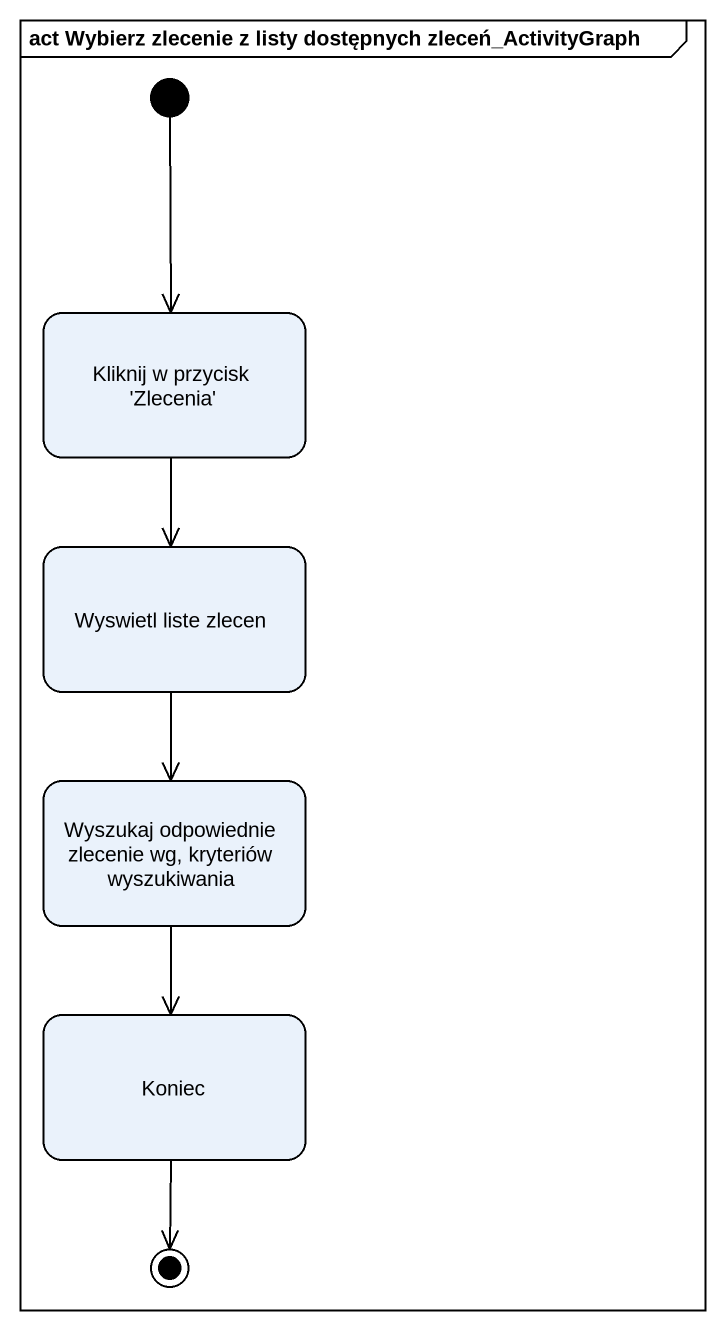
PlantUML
@startuml
mainframe act Wybierz zlecenie z listy dostępnych zleceń_ActivityGraph
hide empty description
state "Kliknij w przycisk 'Zlecenia'" as Kliknij_w_przycisk_Zlecenia
state "Wyswietl liste zlecen" as Wyswietl_liste_zlecen
state "Wyszukaj odpowiednie zlecenie wg, kryteriów wyszukiwania" as Wyszukaj_odpowiednie
state Koniec
[*] --> Kliknij_w_przycisk_Zlecenia
Kliknij_w_przycisk_Zlecenia --> Wyswietl_liste_zlecen
Wyswietl_liste_zlecen --> Wyszukaj_odpowiednie
Wyszukaj_odpowiednie --> Koniec
Koniec --> [*]
@enduml
